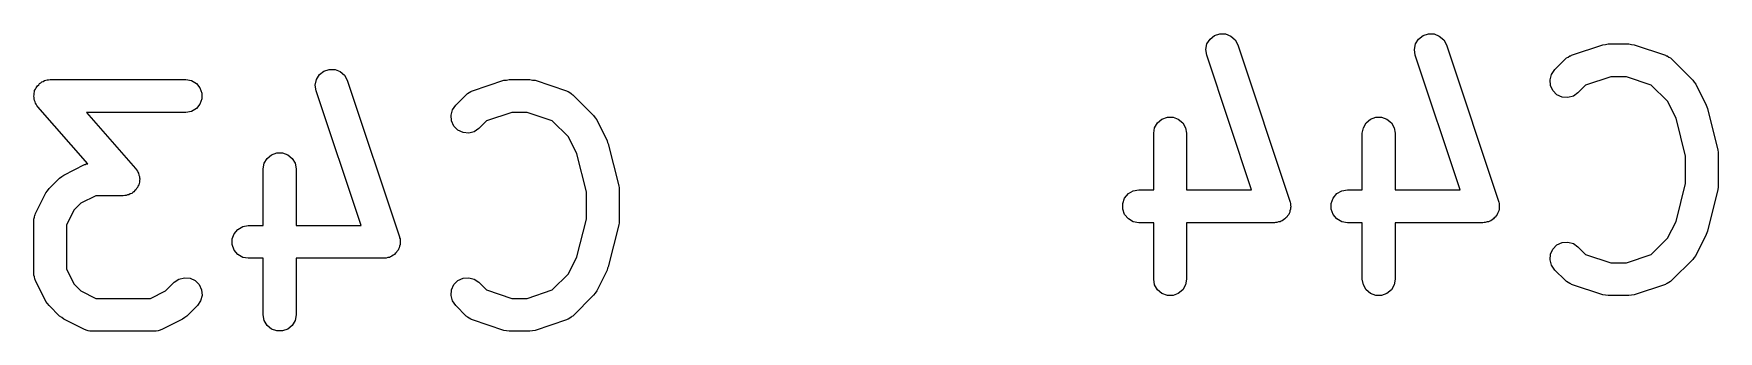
# Model space of a CAD drawing. Extents: x 93.7 to 160.2, y -161.6 to -97.7.
# Drawn here: x 147.46 to 155.15, y -145.29 to -143.94 of the extents above; entities that cross this region are included whole.
import ezdxf

# ---------------------------------------------------------------- set-up
doc = ezdxf.new("R2010")
doc.units = 0
doc.header["$MEASUREMENT"] = 0
doc.layers.add('BLACK', color=7, linetype='CONTINUOUS')

msp = doc.modelspace()

# ---------------------------------------------------------------- linework, layer by layer
at = {"layer": 'Black'}
for p, q in [((152.849, -143.943), (152.874, -143.935)), ((152.874, -143.935), (152.9, -143.936)), ((152.9, -143.936), (152.924, -143.946)), ((153.802, -143.943), (153.826, -143.935)), ((153.826, -143.935), (153.852, -143.936)), ((153.852, -143.936), (153.876, -143.946)), ((152.81, -144.007), (152.815, -143.982)), ((152.814, -144.033), (152.81, -144.007)), ((152.815, -143.982), (152.829, -143.96)), ((152.829, -143.96), (152.849, -143.943)), ((152.924, -143.946), (152.944, -143.963)), ((152.944, -143.963), (152.956, -143.986)), ((152.956, -143.986), (153.194, -144.7)), ((153.762, -144.007), (153.767, -143.982)), ((153.766, -144.033), (153.762, -144.007)), ((153.767, -143.982), (153.781, -143.96)), ((153.781, -143.96), (153.802, -143.943)), ((153.876, -143.946), (153.896, -143.963)), ((153.896, -143.963), (153.908, -143.986)), ((153.908, -143.986), (154.146, -144.7)), ((154.48, -144.033), (154.623, -143.986)), ((154.623, -143.986), (154.635, -143.984)), ((154.635, -143.984), (154.647, -143.982)), ((154.647, -143.982), (154.742, -143.982)), ((154.742, -143.982), (154.754, -143.984)), ((154.754, -143.984), (154.766, -143.986)), ((154.766, -143.986), (154.909, -144.033)), ((153.019, -144.649), (152.814, -144.033)), ((153.971, -144.649), (153.766, -144.033)), ((154.403, -144.099), (154.451, -144.052)), ((154.451, -144.052), (154.454, -144.049)), ((154.454, -144.049), (154.457, -144.046)), ((154.457, -144.046), (154.465, -144.042)), ((154.465, -144.042), (154.472, -144.037)), ((154.472, -144.037), (154.476, -144.036)), ((154.476, -144.036), (154.48, -144.033)), ((154.909, -144.033), (154.912, -144.036)), ((154.912, -144.036), (154.917, -144.037)), ((154.917, -144.037), (154.924, -144.042)), ((154.924, -144.042), (154.931, -144.046)), ((154.931, -144.046), (154.934, -144.049)), ((154.934, -144.049), (154.938, -144.052)), ((154.938, -144.052), (155.033, -144.147)), ((147.48, -144.168), (147.484, -144.162)), ((147.484, -144.162), (147.489, -144.159)), ((147.489, -144.159), (147.494, -144.155)), ((147.494, -144.155), (147.5, -144.153)), ((147.5, -144.153), (147.507, -144.149)), ((147.507, -144.149), (147.513, -144.148)), ((147.513, -144.148), (147.518, -144.146)), ((147.518, -144.146), (147.525, -144.146)), ((147.525, -144.146), (147.532, -144.145)), ((147.532, -144.145), (148.152, -144.145)), ((148.152, -144.145), (148.177, -144.149)), ((148.177, -144.149), (148.2, -144.162)), ((148.2, -144.162), (148.216, -144.182)), ((148.743, -144.17), (148.748, -144.144)), ((148.748, -144.144), (148.762, -144.122)), ((148.762, -144.122), (148.782, -144.106)), ((148.782, -144.106), (148.807, -144.098)), ((148.807, -144.098), (148.833, -144.098)), ((148.833, -144.098), (148.857, -144.108)), ((148.857, -144.108), (148.877, -144.125)), ((148.877, -144.125), (148.889, -144.148)), ((148.889, -144.148), (149.127, -144.863)), ((149.461, -144.196), (149.604, -144.148)), ((149.604, -144.148), (149.616, -144.147)), ((149.616, -144.147), (149.628, -144.145)), ((149.628, -144.145), (149.723, -144.145)), ((149.723, -144.145), (149.735, -144.147)), ((149.735, -144.147), (149.747, -144.148)), ((149.747, -144.148), (149.89, -144.196)), ((154.382, -144.146), (154.388, -144.121)), ((154.384, -144.172), (154.382, -144.146)), ((154.388, -144.121), (154.403, -144.099)), ((154.659, -144.132), (154.544, -144.17)), ((154.73, -144.132), (154.659, -144.132)), ((154.844, -144.17), (154.73, -144.132)), ((155.033, -144.147), (155.04, -144.157)), ((155.04, -144.157), (155.047, -144.166)), ((155.047, -144.166), (155.095, -144.262)), ((147.457, -144.221), (147.459, -144.214)), ((147.459, -144.227), (147.457, -144.221)), ((147.459, -144.207), (147.461, -144.201)), ((147.459, -144.214), (147.459, -144.207)), ((147.459, -144.233), (147.459, -144.227)), ((147.461, -144.24), (147.459, -144.233)), ((147.461, -144.195), (147.465, -144.189)), ((147.461, -144.201), (147.461, -144.195)), ((147.463, -144.247), (147.461, -144.24)), ((147.465, -144.189), (147.468, -144.182)), ((147.468, -144.182), (147.471, -144.178)), ((147.471, -144.178), (147.474, -144.173)), ((147.474, -144.173), (147.48, -144.168)), ((148.216, -144.182), (148.225, -144.207)), ((148.225, -144.233), (148.216, -144.257)), ((148.225, -144.207), (148.225, -144.233)), ((148.747, -144.196), (148.743, -144.17)), ((148.952, -144.811), (148.747, -144.196)), ((149.384, -144.262), (149.432, -144.214)), ((149.432, -144.214), (149.435, -144.212)), ((149.435, -144.212), (149.438, -144.208)), ((149.438, -144.208), (149.446, -144.204)), ((149.446, -144.204), (149.453, -144.199)), ((149.453, -144.199), (149.457, -144.198)), ((149.457, -144.198), (149.461, -144.196)), ((149.89, -144.196), (149.893, -144.198)), ((149.893, -144.198), (149.897, -144.199)), ((149.897, -144.199), (149.905, -144.204)), ((149.905, -144.204), (149.912, -144.208)), ((149.912, -144.208), (149.915, -144.212)), ((149.915, -144.212), (149.919, -144.214)), ((149.919, -144.214), (150.014, -144.309)), ((154.395, -144.195), (154.384, -144.172)), ((154.413, -144.214), (154.395, -144.195)), ((154.437, -144.225), (154.413, -144.214)), ((154.463, -144.227), (154.437, -144.225)), ((154.488, -144.22), (154.463, -144.227)), ((154.509, -144.205), (154.488, -144.22)), ((154.544, -144.17), (154.509, -144.205)), ((154.918, -144.244), (154.844, -144.17)), ((147.466, -144.252), (147.463, -144.247)), ((147.468, -144.257), (147.466, -144.252)), ((147.472, -144.263), (147.468, -144.257)), ((147.476, -144.269), (147.472, -144.263)), ((147.704, -144.529), (147.476, -144.269)), ((148.152, -144.295), (147.698, -144.295)), ((147.698, -144.295), (147.922, -144.551)), ((148.177, -144.29), (148.152, -144.295)), ((148.2, -144.277), (148.177, -144.29)), ((148.216, -144.257), (148.2, -144.277)), ((149.363, -144.308), (149.369, -144.283)), ((149.365, -144.334), (149.363, -144.308)), ((149.369, -144.283), (149.384, -144.262)), ((149.64, -144.295), (149.525, -144.333)), ((149.711, -144.295), (149.64, -144.295)), ((149.825, -144.333), (149.711, -144.295)), ((150.014, -144.309), (150.021, -144.319)), ((150.021, -144.319), (150.028, -144.329)), ((152.609, -144.325), (152.634, -144.316)), ((152.634, -144.316), (152.66, -144.316)), ((152.66, -144.316), (152.684, -144.325)), ((153.562, -144.325), (153.586, -144.316)), ((153.586, -144.316), (153.612, -144.316)), ((153.612, -144.316), (153.637, -144.325)), ((154.957, -144.321), (154.918, -144.244)), ((155.095, -144.262), (155.097, -144.269)), ((155.097, -144.269), (155.1, -144.277)), ((155.1, -144.277), (155.148, -144.467)), ((149.376, -144.358), (149.365, -144.334)), ((149.394, -144.376), (149.376, -144.358)), ((149.418, -144.387), (149.394, -144.376)), ((149.444, -144.39), (149.418, -144.387)), ((149.469, -144.383), (149.444, -144.39)), ((149.49, -144.368), (149.469, -144.383)), ((149.525, -144.333), (149.49, -144.368)), ((149.899, -144.407), (149.825, -144.333)), ((150.028, -144.329), (150.076, -144.424)), ((152.572, -144.39), (152.576, -144.365)), ((152.572, -144.649), (152.572, -144.39)), ((152.576, -144.365), (152.589, -144.342)), ((152.589, -144.342), (152.609, -144.325)), ((152.684, -144.325), (152.704, -144.342)), ((152.704, -144.342), (152.717, -144.365)), ((152.717, -144.365), (152.722, -144.39)), ((152.722, -144.39), (152.722, -144.649)), ((153.524, -144.39), (153.529, -144.365)), ((153.524, -144.649), (153.524, -144.39)), ((153.529, -144.365), (153.542, -144.342)), ((153.542, -144.342), (153.562, -144.325)), ((153.637, -144.325), (153.657, -144.342)), ((153.657, -144.342), (153.67, -144.365)), ((153.67, -144.365), (153.674, -144.39)), ((153.674, -144.39), (153.674, -144.649)), ((155, -144.495), (154.957, -144.321)), ((149.938, -144.484), (149.899, -144.407)), ((150.076, -144.424), (150.078, -144.432)), ((150.078, -144.432), (150.081, -144.439)), ((150.081, -144.439), (150.129, -144.63)), ((155.148, -144.467), (155.149, -144.477)), ((147.594, -144.581), (147.689, -144.533)), ((147.689, -144.533), (147.694, -144.532)), ((147.694, -144.532), (147.697, -144.53)), ((147.697, -144.53), (147.704, -144.529)), ((147.922, -144.551), (147.926, -144.557)), ((148.505, -144.553), (148.51, -144.527)), ((148.51, -144.527), (148.523, -144.505)), ((148.523, -144.505), (148.543, -144.488)), ((148.543, -144.488), (148.567, -144.479)), ((148.567, -144.479), (148.593, -144.479)), ((148.593, -144.479), (148.618, -144.488)), ((148.618, -144.488), (148.638, -144.505)), ((148.638, -144.505), (148.651, -144.527)), ((148.651, -144.527), (148.655, -144.553)), ((149.981, -144.657), (149.938, -144.484)), ((155, -144.619), (155, -144.495)), ((155.149, -144.477), (155.15, -144.486)), ((155.15, -144.486), (155.15, -144.628)), ((147.527, -144.643), (147.575, -144.595)), ((147.575, -144.595), (147.585, -144.588)), ((147.585, -144.588), (147.594, -144.581)), ((147.926, -144.557), (147.931, -144.563)), ((147.931, -144.563), (147.933, -144.568)), ((147.933, -144.568), (147.936, -144.573)), ((147.937, -144.625), (147.933, -144.631)), ((147.936, -144.573), (147.937, -144.581)), ((147.937, -144.581), (147.94, -144.588)), ((147.938, -144.619), (147.937, -144.625)), ((147.94, -144.614), (147.938, -144.619)), ((147.94, -144.588), (147.94, -144.593)), ((147.94, -144.593), (147.941, -144.599)), ((147.941, -144.599), (147.94, -144.606)), ((147.94, -144.606), (147.94, -144.614)), ((148.505, -144.811), (148.505, -144.553)), ((148.655, -144.553), (148.655, -144.811)), ((154.957, -144.793), (155, -144.619)), ((155.15, -144.628), (155.149, -144.637)), ((147.465, -144.757), (147.513, -144.662)), ((147.513, -144.662), (147.52, -144.653)), ((147.52, -144.653), (147.527, -144.643)), ((147.741, -144.676), (147.672, -144.71)), ((147.866, -144.676), (147.741, -144.676)), ((147.873, -144.674), (147.866, -144.676)), ((147.88, -144.674), (147.873, -144.674)), ((147.886, -144.672), (147.88, -144.674)), ((147.891, -144.671), (147.886, -144.672)), ((147.898, -144.667), (147.891, -144.671)), ((147.905, -144.665), (147.898, -144.667)), ((147.909, -144.661), (147.905, -144.665)), ((147.914, -144.658), (147.909, -144.661)), ((147.919, -144.652), (147.914, -144.658)), ((147.924, -144.648), (147.919, -144.652)), ((147.927, -144.642), (147.924, -144.648)), ((147.931, -144.638), (147.927, -144.642)), ((147.933, -144.631), (147.931, -144.638)), ((149.981, -144.782), (149.981, -144.657)), ((150.129, -144.63), (150.13, -144.639)), ((150.13, -144.639), (150.131, -144.648)), ((150.131, -144.648), (150.131, -144.791)), ((152.43, -144.711), (152.439, -144.686)), ((152.439, -144.686), (152.456, -144.666)), ((152.456, -144.666), (152.478, -144.653)), ((152.478, -144.653), (152.504, -144.649)), ((152.504, -144.649), (152.572, -144.649)), ((152.722, -144.649), (153.019, -144.649)), ((153.194, -144.7), (153.195, -144.705)), ((153.195, -144.705), (153.197, -144.711)), ((153.382, -144.711), (153.391, -144.686)), ((153.391, -144.686), (153.408, -144.666)), ((153.408, -144.666), (153.431, -144.653)), ((153.431, -144.653), (153.456, -144.649)), ((153.456, -144.649), (153.524, -144.649)), ((153.674, -144.649), (153.971, -144.649)), ((154.146, -144.7), (154.147, -144.705)), ((154.147, -144.705), (154.149, -144.711)), ((155.148, -144.647), (155.1, -144.837)), ((155.149, -144.637), (155.148, -144.647)), ((147.458, -144.782), (147.46, -144.774)), ((147.458, -144.787), (147.458, -144.782)), ((147.46, -144.774), (147.462, -144.765)), ((147.462, -144.765), (147.464, -144.762)), ((147.464, -144.762), (147.465, -144.757)), ((147.642, -144.74), (147.607, -144.809)), ((147.672, -144.71), (147.642, -144.74)), ((149.938, -144.955), (149.981, -144.782)), ((152.43, -144.737), (152.43, -144.711)), ((152.439, -144.761), (152.43, -144.737)), ((152.456, -144.781), (152.439, -144.761)), ((152.478, -144.794), (152.456, -144.781)), ((153.171, -144.781), (153.165, -144.785)), ((153.175, -144.777), (153.171, -144.781)), ((153.179, -144.773), (153.175, -144.777)), ((153.183, -144.767), (153.179, -144.773)), ((153.188, -144.761), (153.183, -144.767)), ((153.19, -144.756), (153.188, -144.761)), ((153.193, -144.751), (153.19, -144.756)), ((153.194, -144.744), (153.193, -144.751)), ((153.197, -144.737), (153.194, -144.744)), ((153.197, -144.711), (153.197, -144.718)), ((153.197, -144.718), (153.198, -144.726)), ((153.198, -144.726), (153.197, -144.731)), ((153.197, -144.731), (153.197, -144.737)), ((153.382, -144.737), (153.382, -144.711)), ((153.391, -144.761), (153.382, -144.737)), ((153.408, -144.781), (153.391, -144.761)), ((153.431, -144.794), (153.408, -144.781)), ((154.124, -144.781), (154.117, -144.785)), ((154.127, -144.777), (154.124, -144.781)), ((154.131, -144.773), (154.127, -144.777)), ((154.135, -144.767), (154.131, -144.773)), ((154.14, -144.761), (154.135, -144.767)), ((154.142, -144.756), (154.14, -144.761)), ((154.145, -144.751), (154.142, -144.756)), ((154.147, -144.744), (154.145, -144.751)), ((154.149, -144.737), (154.147, -144.744)), ((154.149, -144.711), (154.149, -144.718)), ((154.149, -144.718), (154.15, -144.726)), ((154.15, -144.726), (154.149, -144.731)), ((154.149, -144.731), (154.149, -144.737)), ((147.457, -144.791), (147.458, -144.787)), ((147.457, -145.029), (147.457, -144.791)), ((147.607, -144.809), (147.607, -145.011)), ((148.363, -144.873), (148.372, -144.849)), ((148.372, -144.849), (148.389, -144.829)), ((148.389, -144.829), (148.412, -144.816)), ((148.412, -144.816), (148.437, -144.811)), ((148.437, -144.811), (148.505, -144.811)), ((148.655, -144.811), (148.952, -144.811)), ((150.129, -144.809), (150.081, -145)), ((150.13, -144.8), (150.129, -144.809)), ((150.131, -144.791), (150.13, -144.8)), ((152.504, -144.799), (152.478, -144.794)), ((152.572, -144.799), (152.504, -144.799)), ((152.572, -145.057), (152.572, -144.799)), ((153.123, -144.799), (152.722, -144.799)), ((152.722, -144.799), (152.722, -145.057)), ((153.128, -144.798), (153.123, -144.799)), ((153.134, -144.798), (153.128, -144.798)), ((153.141, -144.795), (153.134, -144.798)), ((153.149, -144.794), (153.141, -144.795)), ((153.153, -144.791), (153.149, -144.794)), ((153.159, -144.79), (153.153, -144.791)), ((153.165, -144.785), (153.159, -144.79)), ((153.456, -144.799), (153.431, -144.794)), ((153.524, -144.799), (153.456, -144.799)), ((153.524, -145.057), (153.524, -144.799)), ((154.075, -144.799), (153.674, -144.799)), ((153.674, -144.799), (153.674, -145.057)), ((154.081, -144.798), (154.075, -144.799)), ((154.086, -144.798), (154.081, -144.798)), ((154.094, -144.795), (154.086, -144.798)), ((154.101, -144.794), (154.094, -144.795)), ((154.106, -144.791), (154.101, -144.794)), ((154.111, -144.79), (154.106, -144.791)), ((154.117, -144.785), (154.111, -144.79)), ((154.918, -144.87), (154.957, -144.793)), ((155.095, -144.852), (155.047, -144.948)), ((155.097, -144.845), (155.095, -144.852)), ((155.1, -144.837), (155.097, -144.845)), ((148.363, -144.899), (148.363, -144.873)), ((148.372, -144.924), (148.363, -144.899)), ((148.389, -144.944), (148.372, -144.924)), ((149.112, -144.936), (149.108, -144.939)), ((149.116, -144.93), (149.112, -144.936)), ((149.121, -144.924), (149.116, -144.93)), ((149.123, -144.919), (149.121, -144.924)), ((149.126, -144.914), (149.123, -144.919)), ((149.128, -144.906), (149.126, -144.914)), ((149.127, -144.863), (149.128, -144.868)), ((149.128, -144.868), (149.13, -144.873)), ((149.13, -144.899), (149.128, -144.906)), ((149.13, -144.873), (149.13, -144.881)), ((149.13, -144.881), (149.131, -144.888)), ((149.131, -144.888), (149.13, -144.894)), ((149.13, -144.894), (149.13, -144.899)), ((154.384, -144.942), (154.395, -144.919)), ((154.395, -144.919), (154.413, -144.9)), ((154.413, -144.9), (154.437, -144.889)), ((154.437, -144.889), (154.463, -144.887)), ((154.463, -144.887), (154.488, -144.894)), ((154.488, -144.894), (154.509, -144.909)), ((154.509, -144.909), (154.544, -144.944)), ((154.844, -144.944), (154.918, -144.87)), ((147.607, -145.011), (147.642, -145.08)), ((148.412, -144.957), (148.389, -144.944)), ((148.437, -144.961), (148.412, -144.957)), ((148.505, -144.961), (148.437, -144.961)), ((148.505, -145.22), (148.505, -144.961)), ((149.056, -144.961), (148.655, -144.961)), ((148.655, -144.961), (148.655, -145.22)), ((149.062, -144.96), (149.056, -144.961)), ((149.067, -144.96), (149.062, -144.96)), ((149.074, -144.958), (149.067, -144.96)), ((149.082, -144.957), (149.074, -144.958)), ((149.087, -144.954), (149.082, -144.957)), ((149.092, -144.952), (149.087, -144.954)), ((149.098, -144.947), (149.092, -144.952)), ((149.104, -144.944), (149.098, -144.947)), ((149.108, -144.939), (149.104, -144.944)), ((149.899, -145.032), (149.938, -144.955)), ((150.078, -145.007), (150.076, -145.015)), ((150.081, -145), (150.078, -145.007)), ((154.382, -144.968), (154.384, -144.942)), ((154.388, -144.993), (154.382, -144.968)), ((154.403, -145.015), (154.388, -144.993)), ((154.544, -144.944), (154.659, -144.982)), ((154.659, -144.982), (154.73, -144.982)), ((154.73, -144.982), (154.844, -144.944)), ((155.033, -144.967), (154.938, -145.062)), ((155.04, -144.957), (155.033, -144.967)), ((155.047, -144.948), (155.04, -144.957)), ((147.458, -145.033), (147.457, -145.029)), ((147.458, -145.038), (147.458, -145.033)), ((147.46, -145.046), (147.458, -145.038)), ((147.462, -145.055), (147.46, -145.046)), ((147.464, -145.059), (147.462, -145.055)), ((147.465, -145.063), (147.464, -145.059)), ((147.513, -145.158), (147.465, -145.063)), ((147.642, -145.08), (147.672, -145.11)), ((148.059, -145.11), (148.098, -145.071)), ((148.098, -145.071), (148.12, -145.056)), ((148.12, -145.056), (148.145, -145.05)), ((148.145, -145.05), (148.171, -145.052)), ((148.171, -145.052), (148.195, -145.063)), ((148.195, -145.063), (148.213, -145.081)), ((148.213, -145.081), (148.224, -145.105)), ((149.365, -145.105), (149.376, -145.081)), ((149.376, -145.081), (149.394, -145.063)), ((149.394, -145.063), (149.418, -145.052)), ((149.418, -145.052), (149.444, -145.05)), ((149.444, -145.05), (149.469, -145.056)), ((149.469, -145.056), (149.49, -145.071)), ((149.49, -145.071), (149.525, -145.106)), ((149.825, -145.106), (149.899, -145.032)), ((150.076, -145.015), (150.028, -145.11)), ((152.576, -145.083), (152.572, -145.057)), ((152.589, -145.105), (152.576, -145.083)), ((152.717, -145.083), (152.704, -145.105)), ((152.722, -145.057), (152.717, -145.083)), ((153.529, -145.083), (153.524, -145.057)), ((153.542, -145.105), (153.529, -145.083)), ((153.67, -145.083), (153.657, -145.105)), ((153.674, -145.057), (153.67, -145.083)), ((154.451, -145.062), (154.403, -145.015)), ((154.454, -145.065), (154.451, -145.062)), ((154.457, -145.068), (154.454, -145.065)), ((154.465, -145.072), (154.457, -145.068)), ((154.472, -145.077), (154.465, -145.072)), ((154.476, -145.078), (154.472, -145.077)), ((154.48, -145.081), (154.476, -145.078)), ((154.623, -145.128), (154.48, -145.081)), ((154.909, -145.081), (154.766, -145.128)), ((154.912, -145.078), (154.909, -145.081)), ((154.917, -145.077), (154.912, -145.078)), ((154.924, -145.072), (154.917, -145.077)), ((154.931, -145.068), (154.924, -145.072)), ((154.934, -145.065), (154.931, -145.068)), ((154.938, -145.062), (154.934, -145.065)), ((147.52, -145.168), (147.513, -145.158)), ((147.672, -145.11), (147.741, -145.145)), ((147.741, -145.145), (147.991, -145.145)), ((147.991, -145.145), (148.059, -145.11)), ((148.219, -145.156), (148.205, -145.177)), ((148.226, -145.131), (148.219, -145.156)), ((148.224, -145.105), (148.226, -145.131)), ((149.363, -145.131), (149.365, -145.105)), ((149.369, -145.156), (149.363, -145.131)), ((149.384, -145.177), (149.369, -145.156)), ((149.525, -145.106), (149.64, -145.145)), ((149.64, -145.145), (149.711, -145.145)), ((149.711, -145.145), (149.825, -145.106)), ((150.014, -145.13), (149.919, -145.225)), ((150.021, -145.12), (150.014, -145.13)), ((150.028, -145.11), (150.021, -145.12)), ((152.609, -145.122), (152.589, -145.105)), ((152.634, -145.131), (152.609, -145.122)), ((152.66, -145.131), (152.634, -145.131)), ((152.684, -145.122), (152.66, -145.131)), ((152.704, -145.105), (152.684, -145.122)), ((153.562, -145.122), (153.542, -145.105)), ((153.586, -145.131), (153.562, -145.122)), ((153.612, -145.131), (153.586, -145.131)), ((153.637, -145.122), (153.612, -145.131)), ((153.657, -145.105), (153.637, -145.122)), ((154.635, -145.13), (154.623, -145.128)), ((154.647, -145.132), (154.635, -145.13)), ((154.742, -145.132), (154.647, -145.132)), ((154.754, -145.13), (154.742, -145.132)), ((154.766, -145.128), (154.754, -145.13)), ((147.527, -145.177), (147.52, -145.168)), ((147.575, -145.225), (147.527, -145.177)), ((147.585, -145.232), (147.575, -145.225)), ((147.594, -145.239), (147.585, -145.232)), ((147.689, -145.287), (147.594, -145.239)), ((148.137, -145.239), (148.042, -145.287)), ((148.147, -145.232), (148.137, -145.239)), ((148.157, -145.225), (148.147, -145.232)), ((148.205, -145.177), (148.157, -145.225)), ((148.51, -145.245), (148.505, -145.22)), ((148.655, -145.22), (148.651, -145.245)), ((149.432, -145.225), (149.384, -145.177)), ((149.435, -145.227), (149.432, -145.225)), ((149.438, -145.231), (149.435, -145.227)), ((149.446, -145.235), (149.438, -145.231)), ((149.453, -145.24), (149.446, -145.235)), ((149.457, -145.241), (149.453, -145.24)), ((149.461, -145.243), (149.457, -145.241)), ((149.604, -145.291), (149.461, -145.243)), ((149.89, -145.243), (149.747, -145.291)), ((149.893, -145.241), (149.89, -145.243)), ((149.897, -145.24), (149.893, -145.241)), ((149.905, -145.235), (149.897, -145.24)), ((149.912, -145.231), (149.905, -145.235)), ((149.915, -145.227), (149.912, -145.231)), ((149.919, -145.225), (149.915, -145.227)), ((147.694, -145.288), (147.689, -145.287)), ((147.697, -145.29), (147.694, -145.288)), ((147.706, -145.292), (147.697, -145.29)), ((147.714, -145.294), (147.706, -145.292)), ((147.719, -145.294), (147.714, -145.294)), ((147.723, -145.295), (147.719, -145.294)), ((148.009, -145.295), (147.723, -145.295)), ((148.013, -145.294), (148.009, -145.295)), ((148.017, -145.294), (148.013, -145.294)), ((148.026, -145.292), (148.017, -145.294)), ((148.034, -145.29), (148.026, -145.292)), ((148.038, -145.288), (148.034, -145.29)), ((148.042, -145.287), (148.038, -145.288)), ((148.523, -145.268), (148.51, -145.245)), ((148.543, -145.285), (148.523, -145.268)), ((148.567, -145.293), (148.543, -145.285)), ((148.593, -145.293), (148.567, -145.293)), ((148.618, -145.285), (148.593, -145.293)), ((148.638, -145.268), (148.618, -145.285)), ((148.651, -145.245), (148.638, -145.268)), ((149.616, -145.292), (149.604, -145.291)), ((149.628, -145.295), (149.616, -145.292)), ((149.723, -145.295), (149.628, -145.295)), ((149.735, -145.292), (149.723, -145.295)), ((149.747, -145.291), (149.735, -145.292))]:
    msp.add_line(p, q, dxfattribs=at)

doc.saveas('drawing.dxf')
